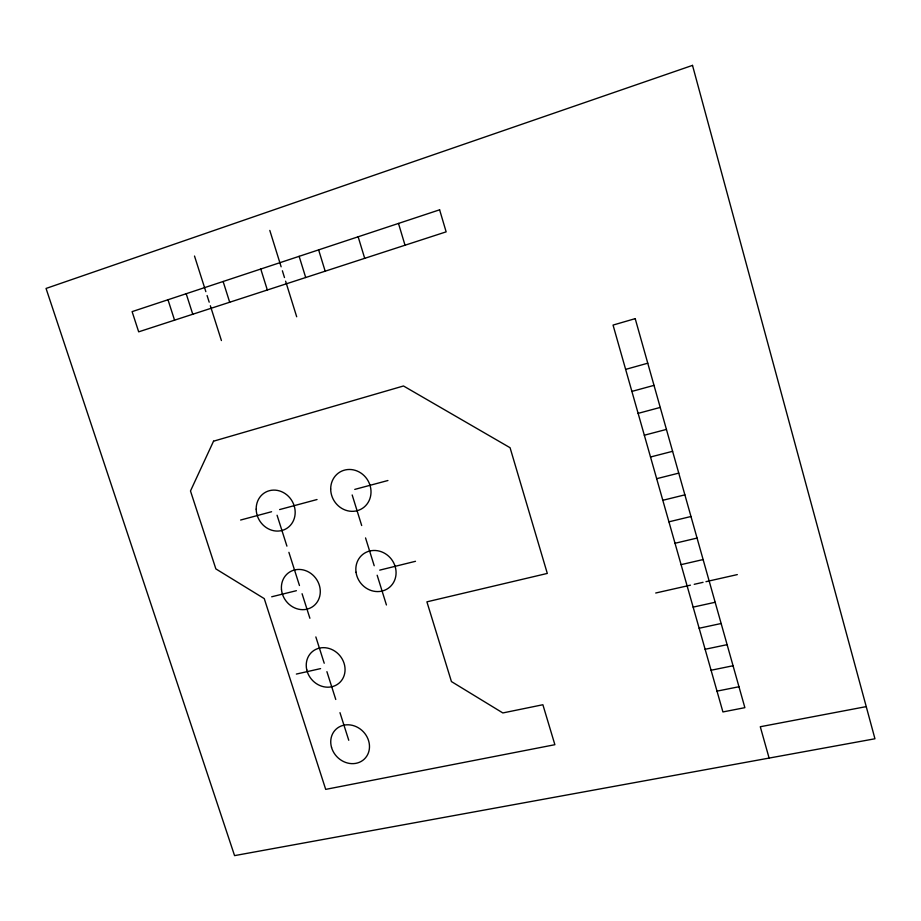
<?xml version="1.0" encoding="UTF-8"?>
<svg xmlns="http://www.w3.org/2000/svg" width="921" height="921" viewBox="0 0 921 921"><rect width="100%" height="100%" fill="white"/><g stroke="black" fill="none" stroke-linecap="round" stroke-linejoin="round"><path stroke-width="1.38" d="M625.635 369.39L647.762 363.208M631.887 391.413L654.014 385.358M240.623 520.031L271.568 511.731M279.604 509.578L317.031 499.527M354.758 489.408L387.925 480.509M638.126 413.368L660.23 407.427M644.332 435.219L666.436 429.416M650.514 457L672.606 451.313M656.673 478.69L678.754 473.129M271.695 596.785L296.389 590.695M379.717 570.134L415.498 561.303M662.809 500.299L684.879 494.853M668.922 521.827L690.98 516.508M675.012 543.275L697.059 538.071M681.08 564.642L703.114 559.554M296.355 674.068L320.577 668.611M655.717 593.009L690.439 585.169M694.227 584.317L703.045 582.325M705.981 581.669L737.307 574.6M693.145 607.123L715.157 602.276M699.143 628.249L721.143 623.505M705.129 649.282L727.106 644.665M711.081 670.246L733.058 665.745M717.01 691.13L738.976 686.744M866.235 706.614L760.286 726.738L769.104 758.087M167.99 299.751L174.564 320.174M186.192 293.718L192.765 314.257M194.504 256.038L205.844 291.646M207.087 295.537L209.194 302.18M210.333 305.737L221.42 340.551M277.071 515.242L286.915 546.141M288.895 552.335L299.463 585.514M302.076 593.723L309.893 618.267M315.845 636.929L324.215 663.235M326.909 671.662L335.762 699.465M339.976 712.67L348.76 740.277M223.124 281.492L229.697 302.249M260.77 269.036L267.332 290M269.807 230.423L281.135 266.802M282.379 270.774L284.485 277.555M285.614 281.193L296.689 316.766M352.179 494.968L361.688 525.534M365.545 537.922L374.202 565.736M377.161 575.234L386.429 604.97M299.141 256.326L305.703 277.52M318.62 249.879L325.182 271.188M358.154 236.789L364.704 258.341M398.482 223.435L405.021 245.228M213.545 441.182L190.486 490.974L215.859 568.902L264.258 598.615L325.7 789.378L554.879 744.698L542.883 704.738L502.843 712.946L451.428 681.563L426.907 601.839L547.304 573.426L510.073 447.721L403.49 385.98L213.545 441.182M692.511 65.379L46.05 288.446L234.567 855.621L874.95 738.769L692.511 65.379M439.616 209.815L132.106 311.632L138.68 331.836L446.144 231.85L439.616 209.815M635.202 318.643L613.052 325.078L722.916 711.945L744.87 707.662L635.202 318.643M331.548 747.449A20.561 18.167 45.7 0 0 364.198 759.203A20.561 18.167 45.7 0 0 354.597 726.013A20.561 18.167 45.7 0 0 331.548 747.449M306.716 669.625A20.665 18.466 49.7 0 0 338.824 683.347A20.665 18.466 49.7 0 0 331.399 649.305A20.665 18.466 49.7 0 0 306.716 669.625M256.188 509.152A20.976 18.973 59.9 0 0 285.717 529.011A20.976 18.973 59.9 0 0 285.153 493.61A20.976 18.973 59.9 0 0 256.188 509.152M330.685 489.028A21.367 19.721 59 0 0 361.009 509.198A21.367 19.721 59 0 0 360.871 473.014A21.367 19.721 59 0 0 330.685 489.028M356.036 572.263A21.195 19.445 52.2 0 0 388.397 588.185A21.195 19.445 52.2 0 0 383.424 552.635A21.195 19.445 52.2 0 0 356.036 572.263M281.458 589.256A20.803 18.731 54.4 0 0 311.943 607.135A20.803 18.731 54.4 0 0 309.122 572.286A20.803 18.731 54.4 0 0 281.458 589.256"/></g></svg>
